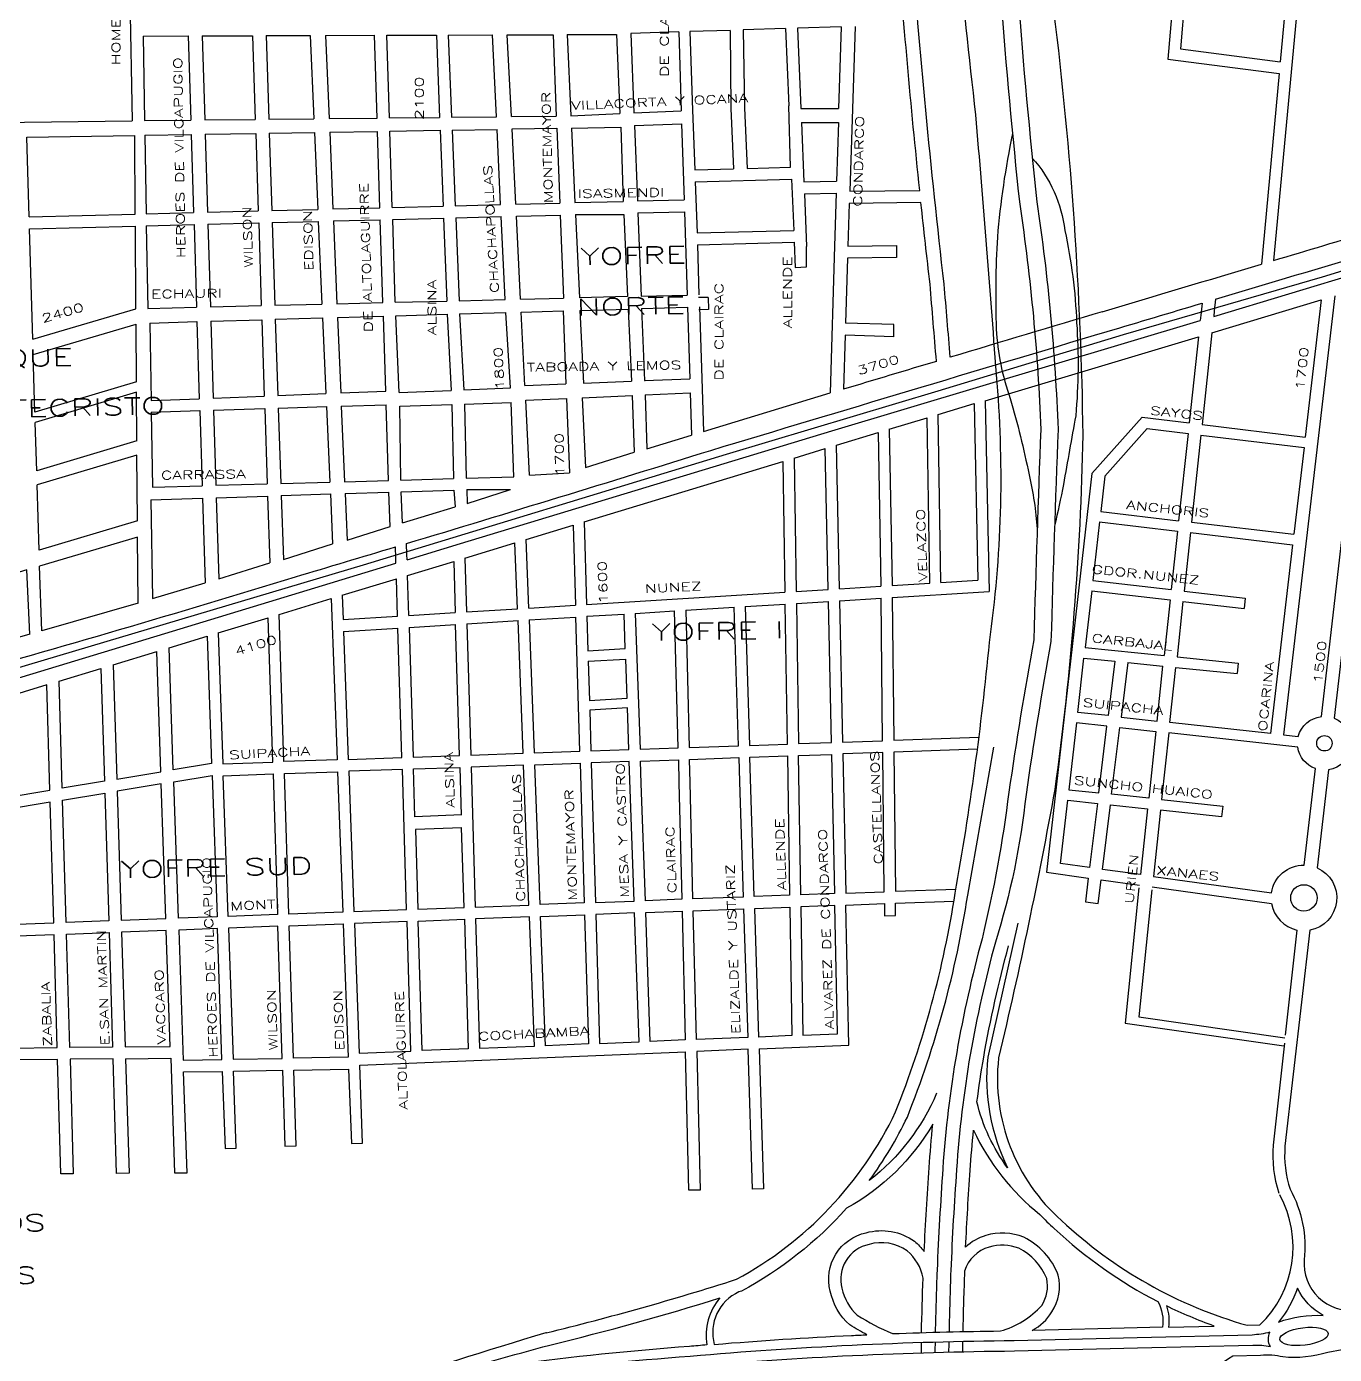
# Model space of a CAD drawing. Header units: millimetres. Extents: x 4375152 to 4409667, y 6523746 to 6549185.
# Drawn here: x 4391750 to 4393303, y 6526659 to 6528235 of the extents above; entities that cross this region are included whole.
import ezdxf

# ---------------------------------------------------------------- set-up
doc = ezdxf.new("R2010")
doc.units = ezdxf.units.MM
for name, color, linetype in [('FERROCARRIL', 252, 'VÍAS'), ('LINEA CALLE', 252, 'Continuous'), ('NOMBRE BARRIO', 8, 'Continuous'), ('NOMBRE CALLE', 252, 'Continuous')]:
    doc.layers.add(name, color=color, linetype=linetype)
doc.styles.add('ROMANS', font='romans')
doc.styles.add('S1', font='ROMANS')
doc.linetypes.add('VÍAS', pattern='A,3.81,[130,ltypeshp.shx,S=6.35,R=0,X=0,Y=0],3.81', length=7.62)

msp = doc.modelspace()

# ---------------------------------------------------------------- linework, layer by layer
at = {"layer": 'FERROCARRIL', "ltscale": 0.3, "transparency": 33554687, "flags": 128}
msp.add_lwpolyline([(4387479, 6528897.9, 0.009146), (4387402.8, 6528828.8, 0.045709), (4387299.1, 6528721, -0.036446), (4387185.3, 6528607.2, 0.098613), (4387081.2, 6528475.9, 0.130012), (4387009.9, 6528231.3), (4387030.1, 6527611, -0.04513), (4386961.8, 6527349.3), (4386871.1, 6527078.7, 0.126941), (4386859.2, 6526954.6, 0.269401), (4387221.5, 6526613), (4387587.4, 6526516), (4387885.7, 6526416.7), (4388082, 6526358.1), (4388157, 6526347), (4388307.4, 6526335.1), (4388443.3, 6526330), (4388537.8, 6526335.2), (4388690.7, 6526369.1), (4389024.8, 6526489.8), (4389718.2, 6526770.3), (4389975.6, 6526871.1), (4390400.1, 6527038.5), (4390697.8, 6527150.7), (4390885.1, 6527214.4), (4391181.5, 6527305.1), (4391647.1, 6527446.2), (4392150.3, 6527596.1), (4392581.3, 6527727.4), (4392832.6, 6527802.7), (4393052.9, 6527869.5), (4393289, 6527938), (4393509.8, 6528005.7), (4393757.4, 6528076.3), (4395794.3, 6528670.4), (4397552.7, 6529244.2), (4399039.3, 6529656.5), (4399039.3, 6529656.5), (4399039.3, 6529656.5), (4399039.3, 6529656.5), (4401970.7, 6530455.5), (4401970.7, 6530455.5), (4401970.7, 6530455.5), (4401970.7, 6530455.5), (4401970.7, 6530455.5), (4401970.7, 6530455.5), (4401970.7, 6530455.5), (4401970.7, 6530455.5), (4401970.7, 6530455.5), (4401970.7, 6530455.5), (4401970.7, 6530455.5), (4401970.7, 6530455.5), (4401970.7, 6530455.5), (4401970.7, 6530455.5), (4401970.7, 6530455.5), (4401970.7, 6530455.5), (4401970.7, 6530455.5), (4401970.7, 6530455.5), (4405297.9, 6531420.1), (4405297.9, 6531420.1), (4405297.9, 6531420.1), (4408284.8, 6532272.7)], format="xyb", dxfattribs=at)
at = {"layer": 'LINEA CALLE', "transparency": 33554687}
for p, q in [((4393164.4, 6528900), (4393105.5, 6528196.3)), ((4393178.1, 6528895.8), (4393120.5, 6528208.5)), ((4393302.8, 6528727.7), (4393231, 6527957.3)), ((4393287.9, 6528718.5), (4393238.9, 6528193.3)), ((4391871.7, 6528332.8), (4391875.5, 6528123.1)), ((4391888.6, 6528223.7), (4391942.2, 6528223.9)), ((4391888.6, 6528223.7), (4391890.3, 6528123.3)), ((4391942.2, 6528223.9), (4391945.3, 6528123.9)), ((4391958.9, 6528223.9), (4392018.7, 6528224.1)), ((4391958.9, 6528223.9), (4391961.9, 6528124.1)), ((4392018.7, 6528224.1), (4392021.9, 6528124.8)), ((4392034.6, 6528224.2), (4392086.9, 6528224.3)), ((4392034.6, 6528224.2), (4392037.8, 6528124.9)), ((4392086.9, 6528224.3), (4392091.2, 6528125.5)), ((4392105.3, 6528224.4), (4392163.4, 6528224.6)), ((4392105.3, 6528224.4), (4392109.5, 6528125.7)), ((4392166.5, 6528126.4), (4392163.4, 6528224.6)), ((4392178.1, 6528224.7), (4392236.9, 6528224.9)), ((4392181.2, 6528126.5), (4392178.1, 6528224.7)), ((4392236.9, 6528224.9), (4392240.7, 6528127.2)), ((4392251, 6528224.9), (4392303.5, 6528225.1)), ((4392251, 6528224.9), (4392254.9, 6528127.3)), ((4392308.2, 6528127.9), (4392303.5, 6528225.1)), ((4392321, 6528225.1), (4392375.5, 6528225.3)), ((4392325.9, 6528128.1), (4392321, 6528225.1)), ((4392375.5, 6528225.3), (4392379.3, 6528128.7)), ((4392392, 6528225.4), (4392450.8, 6528225.6)), ((4392392, 6528225.4), (4392396.6, 6528128.9)), ((4392450.8, 6528225.6), (4392454.6, 6528131.6)), ((4392524.7, 6528228.6), (4392467.8, 6528226.8)), ((4392467.8, 6528226.8), (4392471.5, 6528132.4)), ((4392524.7, 6528228.6), (4392527.6, 6528135)), ((4392585.6, 6528230.5), (4392537.9, 6528229)), ((4392537.9, 6528229), (4392541.1, 6528135.7)), ((4392585.6, 6528230.5), (4392586.7, 6528137.8)), ((4392651.4, 6528232.6), (4392601.3, 6528231)), ((4392601.3, 6528231), (4392602.9, 6528138.6)), ((4392651.4, 6528232.6), (4392655.2, 6528141)), ((4392717.7, 6528234.7), (4392665.8, 6528233.1)), ((4392665.8, 6528233.1), (4392669.7, 6528137.9)), ((4392717.7, 6528234.7), (4392714.4, 6528137.9)), ((4392734, 6528235.2), (4392727.7, 6528039.5)), ((4393120.5, 6528208.5), (4393238.9, 6528193.3)), ((4393105.5, 6528196.3), (4393237.6, 6528179.4)), ((4393237.6, 6528179.4), (4393216.6, 6527952.9)), ((4392325.9, 6528128.1), (4392379.3, 6528128.7)), ((4392396.6, 6528128.9), (4392454.6, 6528131.6)), ((4392471.5, 6528132.4), (4392527.6, 6528135)), ((4392541.1, 6528135.7), (4392543.9, 6528064.9)), ((4392586.7, 6528137.8), (4392589.7, 6528066.1)), ((4392602.9, 6528138.6), (4392605.8, 6528066.5)), ((4391618, 6528120.2), (4391875.5, 6528123.1)), ((4391890.3, 6528123.3), (4391945.3, 6528123.9)), ((4391961.9, 6528124.1), (4392021.9, 6528124.8)), ((4392037.8, 6528124.9), (4392091.2, 6528125.5)), ((4392109.5, 6528125.7), (4392166.5, 6528126.4)), ((4392181.2, 6528126.5), (4392240.7, 6528127.2)), ((4392254.9, 6528127.3), (4392308.2, 6528127.9)), ((4392255.6, 6528112.1), (4392308.9, 6528113)), ((4392313.2, 6528023.7), (4392308.9, 6528113)), ((4392326.7, 6528113.4), (4392379.8, 6528114.3)), ((4392331.2, 6528024.2), (4392326.7, 6528113.4)), ((4392379.8, 6528114.3), (4392383.3, 6528025.5)), ((4392397.2, 6528114.5), (4392455.8, 6528115.5)), ((4392397.2, 6528114.5), (4392401.4, 6528026)), ((4392455.8, 6528115.5), (4392458.6, 6528027.5)), ((4392472.1, 6528117.4), (4392528.1, 6528119.6)), ((4392472.1, 6528117.4), (4392475.6, 6528028)), ((4392528.1, 6528119.6), (4392531, 6528029.4)), ((4392670.4, 6528121), (4392673.2, 6528050.6)), ((4392714.2, 6528121), (4392712.1, 6528051.6)), ((4391750.4, 6528103.6), (4391878.8, 6528105.8)), ((4391753.2, 6528009), (4391750.4, 6528103.6)), ((4391879.4, 6528012.3), (4391878.8, 6528105.8)), ((4391890.6, 6528106), (4391945.8, 6528106.9)), ((4391890.6, 6528106), (4391892.2, 6528012.6)), ((4391945.8, 6528106.9), (4391948.6, 6528014.1)), ((4391962.4, 6528107.2), (4392022.4, 6528108.2)), ((4391962.4, 6528107.2), (4391965.2, 6528014.6)), ((4392022.4, 6528108.2), (4392025.4, 6528016.1)), ((4392038.4, 6528108.5), (4392092, 6528109.4)), ((4392038.4, 6528108.5), (4392041.4, 6528016.6)), ((4392092, 6528109.4), (4392096, 6528018)), ((4392110.2, 6528109.7), (4392167, 6528110.6)), ((4392110.2, 6528109.7), (4392114.1, 6528018.5)), ((4392169.9, 6528019.9), (4392167, 6528110.6)), ((4392181.7, 6528110.9), (4392241.3, 6528111.9)), ((4392184.5, 6528020.3), (4392181.7, 6528110.9)), ((4392241.3, 6528111.9), (4392244.8, 6528021.9)), ((4392255.6, 6528112.1), (4392259.2, 6528022.3)), ((4392543.6, 6528064.9), (4392589.7, 6528066.1)), ((4392605.8, 6528066.5), (4392657.5, 6528067.9)), ((4392544.1, 6528050.7), (4392658.7, 6528053.7)), ((4392544.1, 6528050.7), (4392546.7, 6527990.1)), ((4392658.7, 6528053.7), (4392661.2, 6527993.1)), ((4392673.2, 6528050.6), (4392712.1, 6528051.6)), ((4392673.8, 6528036.4), (4392711.7, 6528037.4)), ((4392673.8, 6528036.4), (4392676.4, 6527973.9)), ((4392711.7, 6528037.4), (4392709.8, 6527974.3)), ((4392727.7, 6528039.5), (4392810.8, 6528040.3)), ((4392114.1, 6528018.5), (4392169.9, 6528019.9)), ((4392184.5, 6528020.3), (4392244.8, 6528021.9)), ((4392259.2, 6528022.3), (4392313.2, 6528023.7)), ((4392331.2, 6528024.2), (4392383.3, 6528025.5)), ((4392401.4, 6528026), (4392458.6, 6528027.5)), ((4392475.6, 6528028), (4392531, 6528029.4)), ((4392727.2, 6528025.1), (4392725.6, 6527974.5)), ((4392812.3, 6528026), (4392727.2, 6528025.1)), ((4391753.2, 6528009), (4391879.4, 6528012.3)), ((4391892.2, 6528012.6), (4391948.6, 6528014.1)), ((4391965.2, 6528014.6), (4392025.4, 6528016.1)), ((4392041.4, 6528016.6), (4392096, 6528018)), ((4392041.9, 6528002.3), (4392096.6, 6528003.8)), ((4392096.6, 6528003.8), (4392101, 6527905.6)), ((4392114.7, 6528004.3), (4392170.3, 6528005.7)), ((4392114.7, 6528004.3), (4392118.8, 6527906)), ((4392173.4, 6527907.4), (4392170.3, 6528005.7)), ((4392185, 6528006.1), (4392245.3, 6528007.7)), ((4392188.1, 6527907.7), (4392185, 6528006.1)), ((4392245.3, 6528007.7), (4392249.1, 6527909.2)), ((4392259.8, 6528008.1), (4392313.9, 6528009.5)), ((4392259.8, 6528008.1), (4392263.8, 6527909.6)), ((4392318.6, 6527911), (4392313.9, 6528009.5)), ((4392331.9, 6528010), (4392383.9, 6528011.3)), ((4392336.9, 6527911.4), (4392331.9, 6528010)), ((4392383.9, 6528011.3), (4392387.7, 6527912.7)), ((4392402.1, 6528011.8), (4392459.6, 6528011.9)), ((4392402.1, 6528011.8), (4392406.7, 6527913.2)), ((4392459.6, 6528011.9), (4392464, 6527914.4)), ((4392476.2, 6528013.7), (4392531.4, 6528015.2)), ((4392476.2, 6528013.7), (4392480, 6527915)), ((4392531.4, 6528015.2), (4392534.6, 6527916.3)), ((4391753.7, 6527994.8), (4391879.5, 6527998.1)), ((4391757.6, 6527863.8), (4391753.7, 6527994.8)), ((4391880.1, 6527899.9), (4391879.5, 6527998.1)), ((4391892.4, 6527998.4), (4391949.1, 6527999.9)), ((4391892.4, 6527998.4), (4391894.1, 6527900.4)), ((4391949.1, 6527999.9), (4391952.1, 6527901.9)), ((4391965.6, 6528000.3), (4392025.9, 6528001.9)), ((4391965.6, 6528000.3), (4391968.6, 6527902.3)), ((4392025.9, 6528001.9), (4392029, 6527903.8)), ((4392041.9, 6528002.3), (4392045.1, 6527904.2)), ((4392546.7, 6527990.1), (4392661.3, 6527993.1)), ((4392547.1, 6527975.9), (4392661.9, 6527978.9)), ((4392547.1, 6527975.9), (4392548.7, 6527916.7)), ((4392661.8, 6527978.9), (4392663, 6527949.2)), ((4392709.8, 6527974.3), (4392704.6, 6527800.1)), ((4392725.6, 6527974.5), (4392783.1, 6527975.1)), ((4392783.1, 6527975.1), (4392783.1, 6527960.7)), ((4392725.1, 6527960.1), (4392722.8, 6527883.1)), ((4392783.1, 6527960.7), (4392725.1, 6527960.1)), ((4393159.9, 6527891), (4393349, 6527947.9)), ((4392188.1, 6527907.7), (4392249.1, 6527909.2)), ((4392263.8, 6527909.6), (4392318.6, 6527911)), ((4392336.9, 6527911.4), (4392387.7, 6527912.7)), ((4392464, 6527914.4), (4392406.7, 6527913.2)), ((4392480, 6527915), (4392534.6, 6527916.3)), ((4393157.8, 6527871.5), (4393287.6, 6527910.6)), ((4393162.1, 6527911.4), (4393160.6, 6527897.5)), ((4393287.6, 6527910.6), (4393268.5, 6527747.8)), ((4391757.6, 6527863.8), (4391880.1, 6527899.9)), ((4391894.1, 6527900.4), (4391952.1, 6527901.9)), ((4391968.6, 6527902.3), (4392029, 6527903.8)), ((4392045.1, 6527904.2), (4392101, 6527905.6)), ((4392118.8, 6527906), (4392173.4, 6527907.4)), ((4392188.6, 6527891.7), (4392249.7, 6527893.5)), ((4392249.7, 6527893.5), (4392254.5, 6527803.2)), ((4392264.4, 6527893.9), (4392319.3, 6527895.5)), ((4392264.4, 6527893.9), (4392269.4, 6527803.8)), ((4392324.9, 6527806), (4392319.3, 6527895.5)), ((4392337.6, 6527896), (4392387.3, 6527897.5)), ((4392342, 6527809), (4392337.6, 6527896)), ((4392387.3, 6527897.5), (4392390.7, 6527811)), ((4392407.4, 6527898.1), (4392464.7, 6527899.7)), ((4392407.4, 6527898.1), (4392411.5, 6527811.8)), ((4392464.7, 6527899.7), (4392468.5, 6527814.1)), ((4392480.6, 6527900.2), (4392535, 6527901.8)), ((4392480.6, 6527900.2), (4392484, 6527814.7)), ((4392535, 6527901.8), (4392537.7, 6527816.8)), ((4392549.2, 6527902.2), (4392552.1, 6527817.4)), ((4393144.5, 6527892.6), (4393143.8, 6527886.2)), ((4393146, 6527906.7), (4393144.5, 6527892.6)), ((4393160.6, 6527897.5), (4393159.9, 6527891)), ((4391758.1, 6527845.7), (4391880.3, 6527881.6)), ((4391880.7, 6527813.3), (4391880.3, 6527881.6)), ((4391896.5, 6527883.1), (4391952.6, 6527884.8)), ((4391896.5, 6527883.1), (4391898.2, 6527791)), ((4391952.6, 6527884.8), (4391955.4, 6527793.3)), ((4391969.1, 6527885.3), (4392029.6, 6527887)), ((4391969.1, 6527885.3), (4391971.8, 6527794)), ((4392029.6, 6527887), (4392032.5, 6527796.4)), ((4392045.6, 6527887.5), (4392101.7, 6527889.1)), ((4392045.6, 6527887.5), (4392048.6, 6527797.1)), ((4392101.7, 6527889.1), (4392105.7, 6527799.4)), ((4392119.5, 6527889.7), (4392173.9, 6527891.2)), ((4392119.5, 6527889.7), (4392123.3, 6527800.1)), ((4392176.7, 6527802.3), (4392173.9, 6527891.2)), ((4392192.8, 6527800.7), (4392188.6, 6527891.7)), ((4392706.6, 6527755.3), (4393143.8, 6527886.2)), ((4392722.2, 6527868.8), (4392720.1, 6527804.5)), ((4392888.5, 6527790.6), (4393141.7, 6527866.7)), ((4393141.7, 6527866.7), (4393130.7, 6527764.5)), ((4393157.8, 6527871.5), (4393146, 6527762.6)), ((4391760.2, 6527777.4), (4391758.1, 6527845.7)), ((4392411.5, 6527811.8), (4392468.5, 6527814.1)), ((4392484, 6527814.7), (4392537.7, 6527816.8)), ((4392484, 6527814.8), (4392484.6, 6527814.8)), ((4392552.1, 6527817.4), (4392554.1, 6527754.2)), ((4391880.7, 6527813.3), (4391760.2, 6527777.4)), ((4391880.8, 6527801), (4391760.5, 6527765.2)), ((4391881.2, 6527743.1), (4391880.8, 6527801)), ((4392048.6, 6527797.1), (4392105.7, 6527799.4)), ((4392123.3, 6527800.1), (4392176.7, 6527802.3)), ((4392192.8, 6527800.7), (4392254.5, 6527803.2)), ((4392269.4, 6527803.8), (4392324.9, 6527806)), ((4392342, 6527809), (4392390.7, 6527811)), ((4392484.6, 6527797.7), (4392538.3, 6527800.1)), ((4392484.6, 6527797.7), (4392486.9, 6527733.9)), ((4392538.3, 6527800.1), (4392539.9, 6527749.9)), ((4392554.1, 6527754.2), (4392704.6, 6527800.1)), ((4391898.2, 6527791), (4391955.4, 6527793.3)), ((4391971.8, 6527794), (4392032.5, 6527796.4)), ((4392049.1, 6527782.1), (4392106.4, 6527783.9)), ((4392049.1, 6527782.1), (4392052.1, 6527692.7)), ((4392106.4, 6527783.9), (4392110.3, 6527694.3)), ((4392124, 6527784.5), (4392177.2, 6527786.2)), ((4392124, 6527784.5), (4392127.8, 6527694.8)), ((4392180.1, 6527696.3), (4392177.2, 6527786.2)), ((4392193.3, 6527784.5), (4392255.2, 6527786.4)), ((4392194.7, 6527696.7), (4392193.3, 6527784.5)), ((4392255.2, 6527786.4), (4392257.3, 6527698.4)), ((4392270.1, 6527786.9), (4392325.8, 6527788.7)), ((4392270.1, 6527786.9), (4392272.3, 6527698.9)), ((4392328.7, 6527700.4), (4392325.8, 6527788.7)), ((4392342.9, 6527791.5), (4392391.4, 6527793.6)), ((4392347.4, 6527702.4), (4392342.9, 6527791.5)), ((4392391.4, 6527793.6), (4392394.8, 6527705.4)), ((4392410.1, 6527794.5), (4392469.2, 6527797)), ((4392410.1, 6527794.5), (4392414, 6527711.8)), ((4392469.2, 6527797), (4392471.8, 6527729.8)), ((4392832.7, 6527774.7), (4392875.3, 6527787.7)), ((4392875.3, 6527787.7), (4392879.7, 6527577.8)), ((4392888.5, 6527790.6), (4392893.2, 6527564.5)), ((4391898.4, 6527777.3), (4391955.9, 6527779.1)), ((4391898.4, 6527777.3), (4391900, 6527688.4)), ((4391955.9, 6527779.1), (4391958.6, 6527690)), ((4391972.3, 6527779.7), (4392033, 6527781.6)), ((4391972.3, 6527779.7), (4391974.9, 6527690.5)), ((4392033, 6527781.6), (4392035.9, 6527692.2)), ((4392774.5, 6527757.1), (4392819.5, 6527770.7)), ((4392822.8, 6527574.2), (4392819.5, 6527770.7)), ((4392836, 6527575.1), (4392832.7, 6527774.7)), ((4393074.8, 6527771.2), (4393015.3, 6527704.5)), ((4393074.8, 6527771.2), (4393130.7, 6527764.5)), ((4391762.3, 6527707.6), (4391760.5, 6527765.2)), ((4392265.4, 6527621.4), (4392706.6, 6527755.3)), ((4392711.8, 6527738.1), (4392761.3, 6527753.1)), ((4392761.3, 6527753.1), (4392764.7, 6527570.7)), ((4392774.5, 6527757.1), (4392778, 6527571.5)), ((4393080.9, 6527757.9), (4393030.5, 6527701.3)), ((4393080.9, 6527757.9), (4393129.4, 6527752.1)), ((4393129.4, 6527752.1), (4393118.2, 6527648.5)), ((4393146, 6527762.6), (4393268.5, 6527747.8)), ((4391881.2, 6527743.1), (4391762.3, 6527707.6)), ((4392486.9, 6527733.9), (4392539.9, 6527749.9)), ((4392715.4, 6527567.6), (4392711.8, 6527738.1)), ((4393144.7, 6527750.2), (4393133.5, 6527646.7)), ((4393144.7, 6527750.2), (4393267.1, 6527735.4)), ((4393267.1, 6527735.4), (4393255, 6527632.4)), ((4391881.3, 6527726.2), (4391762.8, 6527690.9)), ((4391881.8, 6527648.3), (4391881.3, 6527726.2)), ((4392412.4, 6527647.2), (4392648.4, 6527718.8)), ((4392414, 6527711.8), (4392471.8, 6527729.8)), ((4392648.4, 6527718.8), (4392650.8, 6527563.6)), ((4392661.6, 6527722.8), (4392698.6, 6527734.1)), ((4392661.6, 6527722.8), (4392664, 6527564.4)), ((4392702.1, 6527566.8), (4392698.6, 6527734.1)), ((4392347.4, 6527702.4), (4392394.8, 6527705.4)), ((4391765.1, 6527613.4), (4391762.8, 6527690.9)), ((4391900, 6527688.4), (4391958.6, 6527690)), ((4391974.9, 6527690.5), (4392035.9, 6527692.2)), ((4392052.1, 6527692.7), (4392110.3, 6527694.3)), ((4392127.8, 6527694.8), (4392180.1, 6527696.3)), ((4392194.7, 6527696.7), (4392257.3, 6527698.4)), ((4392272.3, 6527698.9), (4392328.7, 6527700.4)), ((4393030.5, 6527701.3), (4393025.7, 6527659.5)), ((4391897.9, 6527673.3), (4391959.1, 6527675.3)), ((4391897.9, 6527673.3), (4391899.9, 6527556.3)), ((4391959.1, 6527675.3), (4391962.4, 6527574.9)), ((4391975.4, 6527675.8), (4392036.4, 6527677.8)), ((4391975.4, 6527675.8), (4391978.4, 6527579.6)), ((4392036.4, 6527677.8), (4392039.2, 6527598.5)), ((4392052.5, 6527678.3), (4392111, 6527680.2)), ((4392052.5, 6527678.3), (4392055.2, 6527602.5)), ((4392111, 6527680.2), (4392113.6, 6527620.9)), ((4392128.4, 6527680.7), (4392180.5, 6527682.4)), ((4392128.4, 6527680.7), (4392130.8, 6527625.5)), ((4392181.9, 6527641.8), (4392180.5, 6527682.4)), ((4392195.2, 6527682.9), (4392257.8, 6527684.9)), ((4392196.5, 6527646.1), (4392195.2, 6527682.9)), ((4392257.8, 6527684.9), (4392259, 6527665)), ((4392272.9, 6527685.4), (4392324.7, 6527685.7)), ((4392272.9, 6527685.4), (4392273.5, 6527669.1)), ((4392273.5, 6527669.1), (4392324.7, 6527685.7)), ((4392196.5, 6527646.1), (4392259, 6527665)), ((4393025.7, 6527659.5), (4393118.2, 6527648.5)), ((4391881.8, 6527648.3), (4391765.1, 6527613.4)), ((4392130.8, 6527625.5), (4392181.9, 6527641.8)), ((4392343.4, 6527626.2), (4392399.2, 6527643.2)), ((4392399.2, 6527643.2), (4392402, 6527548.2)), ((4392412.4, 6527647.2), (4392415.3, 6527549.1)), ((4393024.3, 6527647), (4393016.4, 6527577.7)), ((4393024.3, 6527647), (4393116.9, 6527636.1)), ((4393133.5, 6527646.7), (4393255, 6527632.4)), ((4391881.9, 6527629.1), (4391765.7, 6527594.5)), ((4391882.8, 6527550.8), (4391881.9, 6527629.1)), ((4392346.5, 6527544.8), (4392343.4, 6527626.2)), ((4393116.9, 6527636.1), (4393109.4, 6527566.8)), ((4393132.2, 6527634.3), (4393124.7, 6527565)), ((4393132.2, 6527634.3), (4393253.5, 6527620)), ((4392055.2, 6527602.5), (4392113.6, 6527620.9)), ((4392188.8, 6527603.9), (4392188.3, 6527617.5)), ((4392201.9, 6527608.4), (4392201.5, 6527621.4)), ((4392202.1, 6527602.1), (4392265.4, 6527621.4)), ((4392270.6, 6527604.1), (4392330.2, 6527622.2)), ((4392333.3, 6527544), (4392330.2, 6527622.2)), ((4391768.5, 6527517.7), (4391765.7, 6527594.5)), ((4391914.3, 6527514.8), (4392188.9, 6527598.2)), ((4391978.4, 6527579.6), (4392039.2, 6527598.5)), ((4392188.9, 6527598.2), (4392188.8, 6527603.9)), ((4392202.1, 6527602.1), (4392201.9, 6527608.4)), ((4392202.7, 6527583.5), (4392257.5, 6527600.1)), ((4392257.5, 6527600.1), (4392259.3, 6527539.4)), ((4392270.6, 6527604.1), (4392272.5, 6527540.2)), ((4391750.7, 6527590), (4391633, 6527554.9)), ((4391754, 6527513.9), (4391750.7, 6527590)), ((4392125.1, 6527560), (4392189.5, 6527579.5)), ((4392190.9, 6527535.2), (4392189.5, 6527579.5)), ((4392204.1, 6527536), (4392202.7, 6527583.5)), ((4392836, 6527575.1), (4392879.7, 6527577.8)), ((4393016.4, 6527577.7), (4393109.4, 6527566.8)), ((4391899.9, 6527556.3), (4391962.4, 6527574.9)), ((4392415.3, 6527549.1), (4392650.8, 6527563.6)), ((4392664, 6527564.4), (4392702.1, 6527566.8)), ((4392715.4, 6527567.6), (4392764.7, 6527570.7)), ((4392778, 6527571.5), (4392822.8, 6527574.2)), ((4392836.3, 6527561), (4392893.2, 6527564.5)), ((4393015, 6527565.3), (4393007.3, 6527497.9)), ((4393015, 6527565.3), (4393108.1, 6527554.4)), ((4393124.7, 6527565), (4393197.3, 6527556.5)), ((4391882.8, 6527550.8), (4391768.5, 6527517.7)), ((4392050.4, 6527537.3), (4392112, 6527556)), ((4392125.1, 6527560), (4392126.2, 6527531.2)), ((4392346.5, 6527544.8), (4392402, 6527548.2)), ((4392533, 6527542.2), (4392590.3, 6527545.8)), ((4392603.5, 6527546.6), (4392651, 6527549.5)), ((4392664.3, 6527550.3), (4392702.4, 6527552.7)), ((4392715.7, 6527553.5), (4392765, 6527556.6)), ((4392778.2, 6527557.4), (4392823, 6527560.1)), ((4393108.1, 6527554.4), (4393100.9, 6527488.4)), ((4393123.4, 6527552.6), (4393116.3, 6527486.8)), ((4393123.4, 6527552.6), (4393196, 6527544.1)), ((4393197.3, 6527556.5), (4393196, 6527544.1)), ((4391977.9, 6527515.3), (4392037.2, 6527533.3)), ((4392126.2, 6527531.2), (4392190.9, 6527535.2)), ((4392204.1, 6527536), (4392259.3, 6527539.4)), ((4392272.5, 6527540.2), (4392333.3, 6527544)), ((4392273, 6527526.1), (4392333.8, 6527529.9)), ((4392347, 6527530.7), (4392402.4, 6527534.1)), ((4392415.7, 6527535), (4392459.8, 6527537.7)), ((4392415.7, 6527535), (4392416.9, 6527494.2)), ((4392461.2, 6527496.9), (4392459.8, 6527537.7)), ((4392473, 6527538.5), (4392519.8, 6527541.4)), ((4391754, 6527513.9), (4391635.4, 6527479.9)), ((4392126.7, 6527517.1), (4392191.3, 6527521.1)), ((4392204.5, 6527521.9), (4392259.7, 6527525.3)), ((4391919.5, 6527497.6), (4391964.8, 6527511.3)), ((4391853.2, 6527477.4), (4391904.9, 6527493.1)), ((4392416.9, 6527494.2), (4392461.2, 6527496.9)), ((4392417.3, 6527481.6), (4392461.7, 6527484.3)), ((4393005.8, 6527485.5), (4393042.5, 6527481.8)), ((4393007.3, 6527497.9), (4393100.9, 6527488.4)), ((4393116.3, 6527486.8), (4393189, 6527479.4)), ((4393057.8, 6527480.2), (4393099.6, 6527475.9)), ((4393115, 6527474.4), (4393187.6, 6527467)), ((4393189, 6527479.4), (4393187.6, 6527467))]:
    msp.add_line(p, q, dxfattribs=at)
for points in [[(4392903.9, 6529031.9, 0.021315), (4392922.3, 6528785.9, 0.000363), (4392969.8, 6528253.4, -0.027435), (4393004.4, 6527750, -0.029337), (4392971.2, 6527329.5, -0.01351), (4392904.4, 6527010.8, 0.243437), (4392979.2, 6526817.9, 0.119362), (4393199.5, 6526693.6), (4393214.7, 6526693.9, 0.338515), (4393238.3, 6526848.2)], [(4392838.5, 6529017.5, 0.013716), (4392860.4, 6528787.4, -0.00645), (4392884, 6528539, -0.008987), (4392907, 6528269.2, 0.007846), (4392929.5, 6528024.3, -0.027768), (4392954.5, 6527756.8, 0.001813), (4392946.2, 6527507.2, 0.008228), (4392916.6, 6527326.3, -0.028099), (4392884.8, 6527152.4, 0.022888), (4392854.7, 6527017.3, 0.025268), (4392838.2, 6526879.7, 0.006598), (4392831.4, 6526759.1, 0.003942), (4392829.2, 6526685.3)], [(4392858.3, 6529021.9, 0.011979), (4392880.8, 6528789.7, -0.006447), (4392904.4, 6528540.9, -0.008977), (4392927.5, 6528270.7, 0.007829), (4392949.9, 6528026.9, -0.027803), (4392975, 6527756.8, 0.00183), (4392966.6, 6527505.1, 0.008286), (4392937, 6527323.6, -0.049463), (4392900.6, 6527148.1, 0.022882), (4392870.7, 6527014.5, 0.025262), (4392854.5, 6526878.6, 0.006596), (4392847.7, 6526758.4, 0.003898), (4392845.6, 6526685.7)], [(4393303.7, 6527915.4), (4393242.6, 6527394.2), (4393260.3, 6527392.3, -0.311158), (4393287.7, 6527416), (4393346.8, 6527928.4)], [(4393324.7, 6527601.5), (4393303, 6527414, -0.766317), (4393296, 6527352.7), (4393282.6, 6527236.5, -0.739368), (4393274, 6527162.4), (4393244.5, 6526906.2, 0.100588), (4393250.6, 6526855, -0.152902), (4393267.4, 6526771.4, 0.471462), (4393329.6, 6526711.2), (4394247.1, 6526848.6)], [(4393228.4, 6527206.7, -0.373802), (4393267.4, 6527239.8), (4393280.6, 6527354.2, -0.279558), (4393259.6, 6527379.8), (4393106.6, 6527396.6), (4393098, 6527317.4), (4393170.7, 6527309.6), (4393169.3, 6527297.1), (4393096.7, 6527305), (4393088.2, 6527226.3), (4393228.4, 6527206.7)], [(4392830.8, 6526968.9, -0.128559), (4392750.9, 6526865.4, 0.047972), (4392796.1, 6526940.7, 0.056995), (4392867.8, 6527204.1), (4392898.8, 6527379.6)], [(4393086.9, 6527213.8), (4393228.5, 6527194, 0.30369), (4393258.5, 6527162.7), (4393244.8, 6527038)], [(4392927.1, 6527170.7), (4392891.6, 6527011.8, 0.143113), (4392915.2, 6526880.5, -0.102827), (4392878.8, 6526958.6, -0.010041), (4392886.8, 6527011.8, -0.022875), (4392916.3, 6527143.9)], [(4393243.8, 6527028.4), (4393230.5, 6526907.4, 0.100588), (4393237.2, 6526850.5)], [(4392724, 6526832.4, -0.087278), (4392599.1, 6526734.1, -0.000234), (4392596.2, 6526733.2, 0.368425), (4392566.9, 6526670.9, -0.008314), (4392729.9, 6526681.5, -0.000926), (4392748.1, 6526682.3, -0.018455), (4392727.9, 6526694.1, -0.163366), (4392704.5, 6526734.1, -0.426021), (4392747.1, 6526803.4, -0.228925), (4392804.6, 6526793.2, -0.060125), (4392816.1, 6526781.2, -0.005433), (4392822, 6526880.8, -0.009282), (4392826.4, 6526932.2, -0.133387), (4392724, 6526832.4)], [(4392874.8, 6526925.1, 0.118385), (4392953.6, 6526825, 0.024908), (4392970.5, 6526808.4, 0.068998), (4393093.6, 6526721.7, -0.162247), (4393099, 6526691.2), (4393068.8, 6526690.5), (4392944.5, 6526687.5, 0.128711), (4392967.7, 6526709.4, 0.203842), (4392975.3, 6526753.1, 0.188622), (4392934.3, 6526798.1, 0.166168), (4392889.3, 6526800.2, 0.122308), (4392865.3, 6526786.2, -0.005026), (4392870.7, 6526877.5, -0.008917), (4392874.8, 6526925.1)], [(4392812.9, 6526684.8, -0.003452), (4392814.8, 6526749.6, 0.174135), (4392795.9, 6526781.8, 0.228954), (4392750.6, 6526789.5, 0.431426), (4392718.5, 6526737.4, 0.160307), (4392736.6, 6526705.6, 0.038888), (4392778.5, 6526683.6, -0.006516), (4392906.6, 6526686.8, 0.143204), (4392955.6, 6526717.1, 0.198633), (4392961.6, 6526748.9, 0.182628), (4392928.5, 6526785, 0.163483), (4392893.3, 6526786.4, 0.250446), (4392864, 6526757.8, 0.003856), (4392861.9, 6526686.1)], [(4392558.1, 6526670.2, 0.002873), (4392537.3, 6526668.4, 0.015655), (4392328.8, 6526646.7), (4392239.5, 6526632.1, -0.010153), (4392371.4, 6526670, 0.015949), (4392573.6, 6526726.1, 0.221319), (4392558.1, 6526670.2)], [(4393160.5, 6526692.6, -0.02816), (4393103.7, 6526716.6, -0.114239), (4393106.3, 6526691.4), (4393160.5, 6526692.6)], [(4391720.9, 6526516.2), (4392159, 6526594.8), (4392332.3, 6526623.1, -0.015644), (4392539.3, 6526644.7, -0.009831), (4392731.1, 6526657.7, -0.009831), (4392923.3, 6526663.1), (4393069.4, 6526666.6), (4393206.4, 6526670.1, -0.058277), (4393227.2, 6526668.2, -0.248618), (4393226.6, 6526685.3, -0.050773), (4393205.5, 6526682), (4393069.1, 6526678.5), (4392923.1, 6526675.1, 0.009826), (4392730.5, 6526669.6, 0.009826), (4392538.3, 6526656.6, 0.01565), (4392330.5, 6526634.9), (4392157, 6526606.6), (4391718.6, 6526522.8)], [(4392812.7, 6526672.8, 0.000635), (4392812.5, 6526660.9, 0.000635)], [(4392829, 6526673.3, 0.000637), (4392828.8, 6526661.4, 0.000637)], [(4392845.3, 6526673.8, 0.000639), (4392845.1, 6526661.8, 0.000639)], [(4392861.6, 6526674.1, 0.000642), (4392861.4, 6526662.2, 0.000642)]]:
    msp.add_lwpolyline(points, format="xyb", dxfattribs=at)
at = {"layer": 'LINEA CALLE', "transparency": 33554687, "flags": 128}
for points in [[(4391594.7, 6526518.8), (4391811.9, 6526555.1), (4392155.1, 6526618.4, -0.0041), (4392367.2, 6526685.1, -1.132566), (4392367.2, 6526684.6, 0.017924), (4392593.2, 6526748.1, 0.158464), (4392782.2, 6526946.8, 0.056924), (4392852.9, 6527206.6, 0.020725), (4392893.6, 6527503.9, 0.055913), (4392902.7, 6527812.2, 0.002794), (4392877.4, 6528130.4, -0.010218), (4392838.2, 6528543.4, -0.009684), (4392815.9, 6528883.3, -0.00964), (4392806.3, 6529010.5, -0.002487)], [(4392847, 6527842.6, 0.000762), (4392839.8, 6527929.3, -0.010218), (4392800.5, 6528342.3, -0.009684), (4392778.3, 6528682.2, -0.011901), (4392767.9, 6528827.4)], [(4392810.8, 6528040.3, -0.007467), (4392783.8, 6528342.3, -0.009684), (4392761.5, 6528682.2, -0.012864), (4392752.7, 6528801.1, -0.012864)], [(4392921, 6528108, 0.031239), (4392903, 6527985.1, 0.022618), (4392901.7, 6527875.9, 0.072939), (4392918.3, 6527793.5, -0.020496), (4392940.6, 6527703.1, -0.038628), (4392950.3, 6527638.7, -0.227539)], [(4392944.5, 6528078.9, -0.153564), (4392983.1, 6527992.9, -0.043509), (4392997.1, 6527883.3, -0.040238), (4392996, 6527773.1, 0.000001), (4392981.4, 6527691.6, -0.010312), (4392971, 6527642.2, 1.687845)], [(4392830.6, 6527837.7, 0.000805), (4392823, 6527929.3, -0.002397), (4392812.3, 6528026)], [(4393162.1, 6527911.4, 0.00031), (4393351.4, 6527968.1, -0.017674)], [(4392201.5, 6527621.4, 0.002179), (4392562.9, 6527732, -0.000667), (4393033.2, 6527873, 0.00028), (4393146, 6527906.7, -0.017674)], [(4391436.3, 6527394.7, 0.000046), (4391651.1, 6527459.3, 0.006508), (4392069.6, 6527581.9, 0.000715), (4392188.3, 6527617.5, -0.000667)]]:
    msp.add_lwpolyline(points, format="xyb", dxfattribs=at)
at = {"layer": 'LINEA CALLE', "transparency": 33554687}
for points in [[(4392657.5, 6528067.9), (4392655.2, 6528141)], [(4392669.7, 6528137.9), (4392714.4, 6528137.9)], [(4392670.4, 6528121), (4392714.2, 6528121)], [(4392676.5, 6527949.7), (4392676.4, 6527973.9)], [(4392663, 6527949.2), (4392676.5, 6527949.7)], [(4392559.6, 6527913.6), (4392548.2, 6527913.4)], [(4392559.6, 6527913.6), (4392560.1, 6527899.2)], [(4392560.1, 6527899.2), (4392548.7, 6527898.9)], [(4392779.9, 6527881.2), (4392722.8, 6527883.1)], [(4392779.9, 6527866.9), (4392779.9, 6527881.2)], [(4392779.9, 6527866.9), (4392722.2, 6527868.8)], [(4393015.3, 6527704.5), (4392961.2, 6527231.4), (4393011, 6527224.4), (4393007.5, 6527196.2), (4393022.8, 6527194), (4393026.3, 6527222.3), (4393071.6, 6527216)], [(4393253.5, 6527620), (4393227.2, 6527395.9), (4393107.9, 6527409), (4393115, 6527474.4)], [(4392112, 6527556), (4392119.1, 6527364.7), (4392055.9, 6527362.5), (4392050.4, 6527537.3)], [(4391977.9, 6527515.3), (4391983.3, 6527359.9), (4392042.7, 6527362), (4392037.2, 6527533.3)], [(4392273, 6527526.1), (4392277.6, 6527370.2), (4392339.9, 6527372.4), (4392333.8, 6527529.9)], [(4392347, 6527530.7), (4392353.1, 6527372.9), (4392407.1, 6527374.8), (4392402.4, 6527534.1)], [(4391436.8, 6527398), (4391443.3, 6527380.2), (4391446, 6527372.7), (4391659.9, 6527437.6), (4391914.3, 6527514.8)], [(4392126.7, 6527517.1), (4392132.3, 6527365.1), (4392196, 6527367.4), (4392191.3, 6527521.1)], [(4392204.5, 6527521.9), (4392209.3, 6527367.8), (4392264.4, 6527369.8), (4392259.7, 6527525.3)], [(4391964.8, 6527511.3), (4391970, 6527360.2), (4391924.5, 6527352.7), (4391919.5, 6527497.6)], [(4391853.2, 6527477.4), (4391857.4, 6527341.6), (4391909.8, 6527350.3), (4391904.9, 6527493.1)], [(4392417.3, 6527481.6), (4392418.6, 6527435.2), (4392463.3, 6527438), (4392461.7, 6527484.3)], [(4393042.5, 6527481.8), (4393034.6, 6527417.1), (4392998.5, 6527421), (4393005.8, 6527485.5)], [(4393057.8, 6527480.2), (4393049.9, 6527415.4), (4393092.6, 6527410.7), (4393099.6, 6527475.9)], [(4392266.8, 6527299.2), (4392211.4, 6527297.2), (4392209.7, 6527353.8), (4392264.8, 6527355.7), (4392266.5, 6527299.1)], [(4392267.3, 6527283.8), (4392211.9, 6527281.9), (4392214.8, 6527187.4), (4392269.7, 6527189.4), (4392266.9, 6527283.8)], [(4393071.1, 6527212.6), (4393054.7, 6527052.3), (4393243.3, 6527025.1)], [(4393086.4, 6527210.5), (4393071, 6527059.7), (4393244.4, 6527034.7)], [(4391867.7, 6527009.9), (4391872, 6526873.9), (4391857.2, 6526873.8), (4391853, 6527009.7), (4391801.9, 6527009.2), (4391805.8, 6526873.3), (4391791.1, 6526873.2), (4391787.2, 6527009.1), (4391732, 6527008.5), (4391735.7, 6526872.8), (4391720.9, 6526872.7)], [(4391867.7, 6527009.9), (4391921.4, 6527010.5), (4391926, 6526874.3), (4391940.8, 6526874.4), (4391936.7, 6526994.2), (4391982.7, 6526994.9), (4391985.9, 6526903.3), (4391999.2, 6526903.8)], [(4391999.2, 6526903.8), (4391996, 6526995.2), (4392054.3, 6526996.2), (4392057.1, 6526906.1), (4392070.4, 6526906.6), (4392067.5, 6526996.4), (4392132.7, 6526997.5), (4392135.9, 6526909.2), (4392149.2, 6526909.7), (4392145.8, 6527002.4), (4392532.7, 6527018.1)], [(4392620.2, 6527021.6), (4392625.4, 6526855.4), (4392612.2, 6526855.2), (4392606.9, 6527021.1), (4392546, 6527018.6), (4392550.1, 6526854), (4392536.8, 6526853.8), (4392532.7, 6527018.1)]]:
    msp.add_lwpolyline(points, dxfattribs=at)
at = {"layer": 'LINEA CALLE', "ltscale": 0.2, "transparency": 33554687}
for points in [[(4392533, 6527542.2), (4392537.1, 6527379.3), (4392595.5, 6527381.4), (4392590.3, 6527545.8)], [(4392603.5, 6527546.6), (4392608.7, 6527381.8), (4392653.6, 6527383.4), (4392651, 6527549.5)], [(4392664.3, 6527550.3), (4392666.8, 6527383.9), (4392705.9, 6527385.3), (4392702.4, 6527552.7)], [(4392715.7, 6527553.5), (4392719.1, 6527385.7), (4392766.7, 6527387.4), (4392765, 6527556.6)], [(4392778.2, 6527557.4), (4392780, 6527387.9), (4392881.1, 6527391.4)], [(4392823, 6527560.1), (4392836.3, 6527561)], [(4392473, 6527538.5), (4392478.7, 6527377.3), (4392523.8, 6527378.9), (4392519.8, 6527541.4)], [(4392879.3, 6527377.2), (4392780.1, 6527373.7), (4392781.9, 6527208.6), (4392853.7, 6527211.3)], [(4392706.2, 6527371.1), (4392709.6, 6527205.9), (4392669.6, 6527204.4), (4392667, 6527369.8), (4392706.2, 6527371.1)], [(4392620.2, 6527021.6), (4392726.6, 6527025.9), (4392723.2, 6527192.3), (4392768.8, 6527194), (4392768.9, 6527179.7), (4392782.2, 6527179.9), (4392782, 6527194.5), (4392851.4, 6527197.1)]]:
    msp.add_lwpolyline(points, dxfattribs=at)
at = {"layer": 'LINEA CALLE', "transparency": 33554687}
for points in [[(4391789, 6527458), (4391838.6, 6527473), (4391842.7, 6527339.2), (4391792.7, 6527330.9)], [(4391774.4, 6527453.5), (4391720.6, 6527437.2), (4391723.7, 6527319.5), (4391778, 6527328.5)], [(4392420.4, 6527375.2), (4392465.4, 6527376.8), (4392463.7, 6527426.5), (4392419, 6527423.7)], [(4393033, 6527404.7), (4392997, 6527408.6), (4392988, 6527329.2), (4393023.4, 6527325.4)], [(4393038.7, 6527323.8), (4393048.4, 6527403), (4393091.2, 6527398.3), (4393082.7, 6527319)], [(4392340.4, 6527358.3), (4392278, 6527356.1), (4392283, 6527189.9), (4392346.8, 6527192.3)], [(4392353.7, 6527358.8), (4392407.5, 6527360.7), (4392412.4, 6527194.8), (4392360.1, 6527192.8)], [(4392465.9, 6527362.7), (4392420.8, 6527361.1), (4392425.7, 6527195.3), (4392471.7, 6527197)], [(4391976.4, 6527178.5), (4391930.5, 6527176.7), (4391925, 6527338.5), (4391970.5, 6527346)], [(4392048.4, 6527181.1), (4391989.6, 6527178.9), (4391983.8, 6527345.8), (4392043.1, 6527347.9)], [(4392056.4, 6527348.4), (4392119.6, 6527350.6), (4392125.8, 6527184), (4392061.6, 6527181.6)], [(4392196.5, 6527353.3), (4392132.9, 6527351.1), (4392139, 6527184.5), (4392201.6, 6527186.9)], [(4391847.9, 6527173.6), (4391797.3, 6527171.7), (4391793.1, 6527316.7), (4391843.2, 6527325)], [(4391862.6, 6527174.2), (4391915.7, 6527176.2), (4391910.2, 6527336.1), (4391857.9, 6527327.4)], [(4391727.7, 6527169.1), (4391782.5, 6527171.2), (4391778.4, 6527314.3), (4391724.1, 6527305.3)], [(4392986.6, 6527316.8), (4393021.8, 6527313), (4393012.5, 6527236.8), (4392978, 6527241.7)], [(4393081.3, 6527306.6), (4393072.9, 6527228.4), (4393027.8, 6527234.7), (4393037.2, 6527311.4)], [(4392430.6, 6527028), (4392477.6, 6527029.9), (4392472.2, 6527182.9), (4392426.1, 6527181.2)], [(4392532.4, 6527032.2), (4392490.8, 6527030.5), (4392485.5, 6527183.4), (4392528.6, 6527185)], [(4392606.5, 6527035.2), (4392545.6, 6527032.7), (4392541.9, 6527185.5), (4392601.6, 6527187.8)], [(4392614.9, 6527188.3), (4392656.6, 6527189.8), (4392658.9, 6527037.3), (4392619.7, 6527035.7)], [(4392672.2, 6527037.8), (4392713.1, 6527039.5), (4392709.9, 6527191.8), (4392669.8, 6527190.3)], [(4392062.1, 6527167.6), (4392126.3, 6527170), (4392132.2, 6527011.6), (4392067.1, 6527010.5)], [(4392145.2, 6527016.5), (4392206.7, 6527019), (4392202, 6527172.8), (4392139.5, 6527170.5)], [(4392274.8, 6527021.7), (4392220, 6527019.5), (4392215.3, 6527173.3), (4392270.2, 6527175.4)], [(4392288, 6527022.3), (4392353.3, 6527024.9), (4392347.4, 6527178.2), (4392283.4, 6527175.8)], [(4392417.4, 6527027.5), (4392366.5, 6527025.4), (4392360.6, 6527178.7), (4392412.9, 6527180.7)], [(4391728.1, 6527155.1), (4391731.7, 6527022.6), (4391786.8, 6527023.2), (4391782.9, 6527157.1)], [(4391848.3, 6527159.6), (4391852.5, 6527023.8), (4391801.5, 6527023.3), (4391797.7, 6527157.7)], [(4391863.1, 6527160.1), (4391867.3, 6527024), (4391920.9, 6527024.5), (4391916.2, 6527162.1)], [(4391936.2, 6527008.2), (4391982.3, 6527009), (4391976.8, 6527164.4), (4391931, 6527162.7)], [(4392048.8, 6527167.1), (4391990.1, 6527164.9), (4391995.5, 6527009.2), (4392053.8, 6527010.2)]]:
    msp.add_lwpolyline(points, close=True, dxfattribs=at)
at = {"layer": 'LINEA CALLE', "ltscale": 0.2, "transparency": 33554687}
for points in [[(4392766.9, 6527373.3), (4392719.4, 6527371.6), (4392722.9, 6527206.4), (4392768.6, 6527208.1)], [(4392528.3, 6527199.1), (4392485, 6527197.5), (4392480.1, 6527336.7), (4392479.2, 6527363.2), (4392524.2, 6527364.8), (4392524.8, 6527337.4)], [(4392538.1, 6527337.6), (4392537.4, 6527365.2), (4392595.9, 6527367.3), (4392596.8, 6527338.6), (4392601.2, 6527201.8), (4392541.5, 6527199.6)], [(4392609.2, 6527367.7), (4392653.8, 6527369.3), (4392656.3, 6527203.9), (4392614.4, 6527202.3)]]:
    msp.add_lwpolyline(points, close=True, dxfattribs=at)
at = {"layer": 'LINEA CALLE', "transparency": 33554687}
for points in [[(4393259.5, 6526737.7, -0.081668), (4393236.9, 6526697.4, -0.100783), (4393289.9, 6526705.3, -0.162171)], [(4393280.3, 6526181.9), (4393164, 6526163.2, 0.040748), (4392998.4, 6526118.2), (4392996.3, 6526117.6, -0.035745), (4392954.4, 6526247.4, -0.094617), (4392954.9, 6526351.5, -0.145963), (4392996.4, 6526486.2, -0.108717), (4393084.1, 6526584.5), (4393104.9, 6526598.8, -0.034088), (4393182.5, 6526657.4), (4393215.6, 6526658.2, -0.092458), (4393242.1, 6526656.3, 0.100783), (4393295.4, 6526661.8), (4393329.5, 6526668)]]:
    msp.add_lwpolyline(points, format="xyb", close=True, dxfattribs=at)
for centre, radius in [((4393291.3, 6527384.3), 9.13), ((4393267, 6527200.8), 15.7)]:
    msp.add_circle(centre, radius, dxfattribs=at)
for centre, radius, start, end in [((4347608.6, 6680403.3), 159126.3, 286.660824, 286.750202), ((4347608.6, 6680403.3), 159126.3, 286.584386, 286.655388), ((4445675.6, 6351445.4), 184138, 106.613605, 106.67225), ((4445675.6, 6351445.4), 184138, 106.677571, 106.713474)]:
    msp.add_arc(centre, radius, start, end, dxfattribs=at)
msp.add_ellipse((4393267.1, 6526680.3), major_axis=(-28.7, -3.6), ratio=0.3604, dxfattribs=at)

# ---------------------------------------------------------------- texts
at = {"layer": 'NOMBRE BARRIO', "linetype": 'Continuous', "transparency": 33554687, "style": 'S1', "width": 1.5}
for s, p in [('YOFRE', (4392407.8, 6527951.8)), ('NORTE', (4392403.8, 6527891.8)), ('PARQUE ', (4391647.4, 6527829.6)), ('MONTECRISTO', (4391643.4, 6527769.6)), ('YOFRE I', (4392492.8, 6527505.9)), ('YOFRE SUD', (4391862.3, 6527224.5)), ('VA.LOS', (4391638.3, 6526802.8)), ('PINOS', (4391642.7, 6526740.8))]:
    msp.add_text(s, height=20, rotation=1.1637, dxfattribs=at).set_placement(p)
at = {"layer": 'NOMBRE CALLE', "transparency": 33554687, "style": 'ROMANS', "width": 1.5}
for s, rotation, p in [('DE CLAIRAC', 90.0831, (4392512.6, 6528175.1)), ('HOMERO', 90.0831, (4391861.6, 6528189.1)), ('HEROES DE VILCAPUGIO', 90.9508, (4391938.7, 6527960.1)), ('2100', 90.0831, (4392221.6, 6528124.1)), ('MONTEMAYOR', 91.3555, (4392375.1, 6528025.3)), ('VILLACORTA Y OCANA', 2.5128, (4392397.2, 6528136.1)), ('CONDARCO', 88.5477, (4392741.9, 6528021.1)), ('CHACHAPOLLAS', 93.1578, (4392311.1, 6527918.8)), ('DE ALTOLAGUIRRE', 91.8151, (4392161.3, 6527872.2)), ('ISASMENDI', 0.912, (4392404.8, 6528031.6)), ('WILSON', 91.767, (4392019, 6527948.9)), ('EDISON', 91.3845, (4392090.6, 6527945.1)), ('ALLENDE', 90.0831, (4392658.9, 6527876.7)), ('ECHAURI', 0.912, (4391898.2, 6527912.3)), ('ALSINA', 90.0831, (4392236.6, 6527868.6)), ('DE CLAIRAC', 90.0831, (4392577.6, 6527814.9)), ('2400', 16.515, (4391769.9, 6527883.2)), ('1800', 92.6846, (4392317.4, 6527803.7)), ('1700', 84, (4393267.1, 6527803)), ('TABOADA Y LEMOS', 0.912, (4392344.1, 6527825.5)), ('3700', 16.515, (4392738.3, 6527821.3)), ('SAYOS', 354, (4393084, 6527774.5)), ('1700', 91.1882, (4392388.6, 6527701.4)), ('CARRASSA', 0.912, (4391909.9, 6527697.4)), ('ANCHORIS', 354, (4393055.5, 6527662.6)), ('VELAZCO', 92, (4392819.7, 6527576.2)), ('1600', 92, (4392440.3, 6527549.7)), ('GDOR.NUNEZ', 354, (4393014.6, 6527586.2)), ('NUNEZ', 3, (4392484.7, 6527562.6)), ('4100', 17, (4391999.3, 6527488.4)), ('CARBAJAL', 354, (4393014.6, 6527504.4)), ('1500', 84, (4393288.4, 6527454.6)), ('OCARINA', 84, (4393222.6, 6527397.8)), ('SUIPACHA', 354, (4393003.9, 6527428)), ('SUIPACHA', 3, (4391991, 6527365.3)), ('ALSINA', 92, (4392258.6, 6527307.9)), ('CASTELLANOS', 92, (4392766.9, 6527240.7)), ('MESA Y CASTRO', 92, (4392465.6, 6527201.1)), ('CHACHAPOLLAS', 92, (4392342.2, 6527196.3)), ('SUNCHO HUAICO', 354, (4392993.3, 6527335.6)), ('MONTEMAYOR', 92, (4392403.9, 6527197.6)), ('ALLENDE', 92, (4392652.3, 6527209.9)), ('CLAIRAC', 92, (4392521.9, 6527206.4)), ('ALVAREZ DE CONDARCO', 92, (4392708.7, 6527044.7)), ('HEROES DE VILCAPUGIO', 92, (4391977.2, 6527011)), ('URIEN', 84, (4393064.4, 6527193.4)), ('ELIZALDE Y USTARIZ', 92, (4392597.7, 6527039.3)), ('XANAES', 354, (4393091.1, 6527228.9)), ('MONTI', 3, (4391992.3, 6527185.8)), ('E.SAN MARTIN', 92, (4391848.6, 6527025.7)), ('VACCARO', 92, (4391915.6, 6527027.1)), ('ZABALIA', 92, (4391780.3, 6527024.4)), ('WILSON', 92, (4392048.3, 6527020)), ('EDISON', 92, (4392127.3, 6527020)), ('ALTOLAGUIRRE', 92, (4392202.8, 6526949.4)), ('COCHABAMBA', 3, (4392286.6, 6527031.3))]:
    msp.add_text(s, height=10, rotation=rotation, dxfattribs=at).set_placement(p)

doc.saveas('drawing.dxf')
